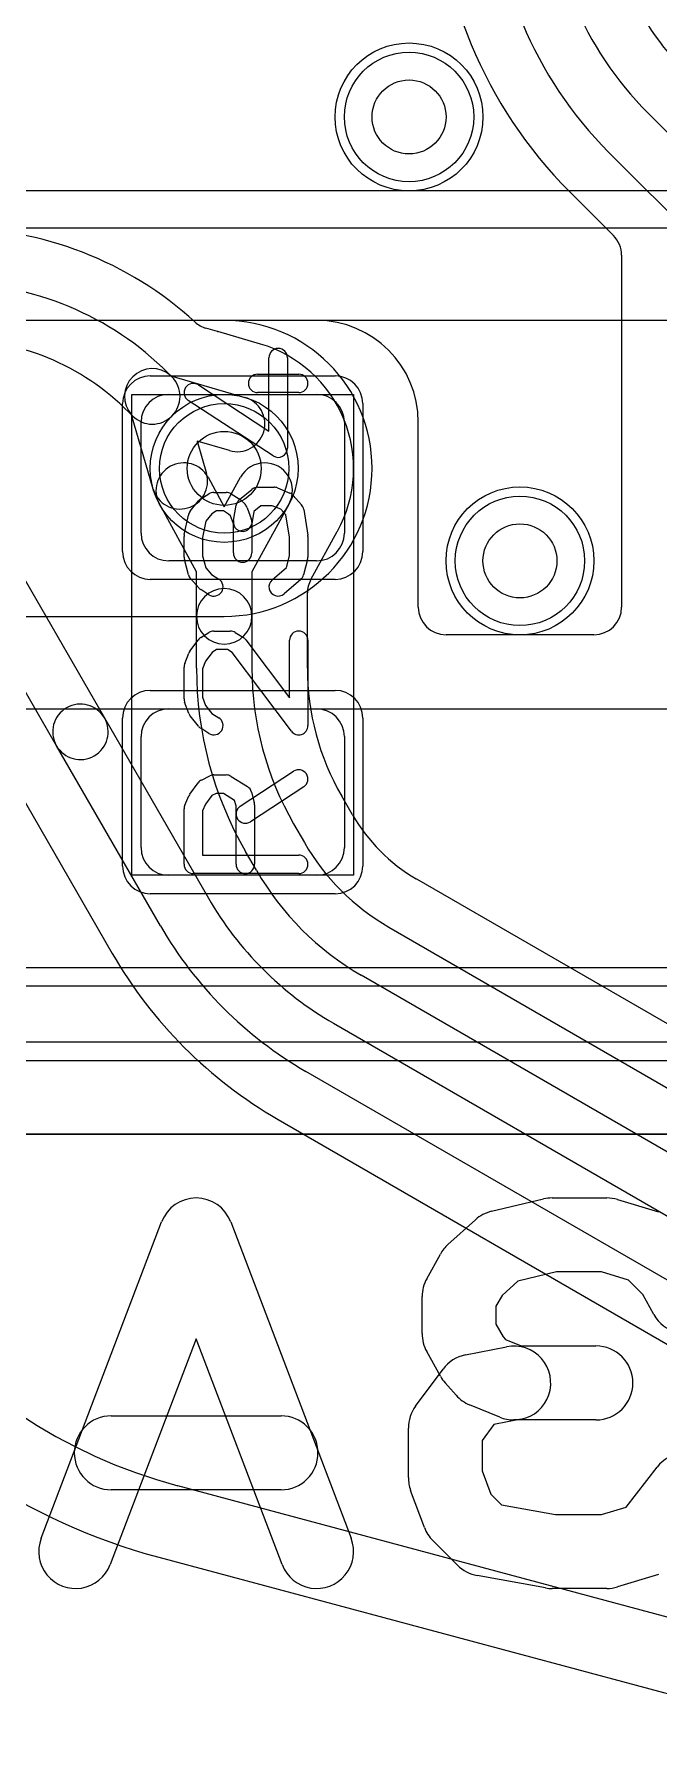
# Model space of a CAD drawing. Extents: x 0 to 20.5, y -6 to 27.
# Drawn here: x 13.037 to 14.725, y 17.268 to 21.923 of the extents above; entities that cross this region are included whole.
import ezdxf

# ---------------------------------------------------------------- set-up
doc = ezdxf.new("R2010")
doc.units = 0
for name, color, linetype in [('Hole', 1, 'CONTINUOUS'), ('L1', 3, 'CONTINUOUS'), ('L2', 3, 'CONTINUOUS'), ('L3', 3, 'CONTINUOUS'), ('L4', 3, 'CONTINUOUS'), ('MetalMask-A', 176, 'CONTINUOUS'), ('PartsArea-A', 111, 'CONTINUOUS'), ('PartsArea-B', 111, 'CONTINUOUS'), ('PartsSilk-A', 221, 'CONTINUOUS'), ('PartsSilk-B', 221, 'CONTINUOUS'), ('Resist-A', 2, 'CONTINUOUS'), ('Resist-B', 2, 'CONTINUOUS'), ('Silk-A', 140, 'CONTINUOUS'), ('Silk-B', 140, 'CONTINUOUS')]:
    doc.layers.add(name, color=color, linetype=linetype)

msp = doc.modelspace()

# ---------------------------------------------------------------- linework, layer by layer
at = {"layer": 'Hole'}
for centre in [(14.05, 21.7), (13.55, 20.75), (14.35, 20.5)]:
    msp.add_circle(centre, 0.1, dxfattribs=at)
at = {"layer": 'L1'}
for p, q in [((14.69593, 21.71087), (15.08181, 21.32497)), ((14.97575, 21.2189), (14.58986, 21.6048)), ((14.48377, 21.49871), (14.603, 21.37948)), ((14.62496, 21.32647), (14.62496, 20.37501)), ((13.8, 21.15004), (10.7, 21.15004)), ((13.4, 20.95), (13.8, 20.95)), ((13.325, 20.575), (13.325, 20.875)), ((13.875, 20.875), (13.875, 20.575)), ((14.07504, 20.37501), (14.07504, 20.875)), ((13.8, 20.5), (13.4, 20.5)), ((14.54999, 20.30004), (14.15001, 20.30004)), ((12.075, 20.1), (16.20003, 20.1)), ((13.4, 20.1), (13.8, 20.1)), ((13.325, 19.725), (13.325, 20.025)), ((13.875, 20.025), (13.875, 19.725)), ((13.8, 19.65), (13.4, 19.65)), ((16.075, 19.4), (10.825, 19.4)), ((10.825, 19.19996), (16.075, 19.19996)), ((18, 18.95004), (5.97497, 18.95004))]:
    msp.add_line(p, q, dxfattribs=at)
for centre in [(14.05, 21.7), (13.55, 20.75), (14.35, 20.5)]:
    msp.add_circle(centre, 0.2, dxfattribs=at)
for centre, radius, start, end in [((15.35, 22.36495), 1.22504, -179.99907, -134.99967), ((15.35, 22.36494), 1.075, -179.99947, -135), ((15.35, 22.36494), 0.925, -179.99938, -135), ((15.35, 22.36495), 0.775, 180, -134.99948), ((14.54999, 21.32647), 0.07497, 0, 45), ((13.8, 20.875), 0.27504, 0, 90), ((13.4, 20.875), 0.075, 90, 180), ((13.8, 20.875), 0.075, 0, 90), ((13.4, 20.575), 0.075, 180, -90), ((13.8, 20.575), 0.075, -90, 0), ((14.15001, 20.37501), 0.07497, 180, -90), ((14.54999, 20.37501), 0.07497, -90, 0), ((13.4, 20.025), 0.075, 90, 180), ((13.8, 20.025), 0.075, 0, 90), ((13.4, 19.725), 0.075, 180, -90), ((13.8, 19.725), 0.075, -90, 0)]:
    msp.add_arc(centre, radius, start, end, dxfattribs=at)
at = {"layer": 'L2'}
for p, q in [((7.50004, 21.4), (16.9747, 21.4)), ((17.00152, 21.15004), (7.50001, 21.15004)), ((13.55, 21.15004), (12.75, 21.15004)), ((12.75, 20.34996), (13.55, 20.34996))]:
    msp.add_line(p, q, dxfattribs=at)
for centre in [(14.05, 21.7), (14.35, 20.5)]:
    msp.add_circle(centre, 0.2, dxfattribs=at)
msp.add_arc((13.55, 20.75), 0.40004, -90, 90, dxfattribs=at)
at = {"layer": 'L3'}
for p, q in [((0.67497, 21.4), (19.32503, 21.4)), ((19.32503, 21.15004), (0.67497, 21.15004)), ((13.55, 21.15004), (12.75, 21.15004)), ((12.75, 20.34996), (13.55, 20.34996))]:
    msp.add_line(p, q, dxfattribs=at)
for centre in [(14.05, 21.7), (14.35, 20.5)]:
    msp.add_circle(centre, 0.2, dxfattribs=at)
msp.add_arc((13.55, 20.75), 0.40004, -90, 90, dxfattribs=at)
at = {"layer": 'L4'}
for p, q in [((13.5317, 21.11997), (13.5007, 21.12902)), ((13.64802, 21.08604), (13.53245, 21.11975)), ((13.3977, 21.00835), (13.40844, 20.99761)), ((13.40536, 21.00053), (13.606, 20.942)), ((13.30238, 20.89155), (13.29164, 20.90229)), ((13.358, 20.69398), (13.29946, 20.89464)), ((13.564, 20.798), (13.47646, 20.82354)), ((13.47646, 20.82354), (13.502, 20.736)), ((13.50616, 20.72595), (13.55, 20.646)), ((13.55, 20.646), (13.59384, 20.72595)), ((13.475, 20.4708), (13.37464, 20.65383)), ((13.72536, 20.65383), (13.625, 20.4708)), ((13.78428, 20.44921), (13.85575, 20.57956)), ((12.95455, 20.5457), (13.22604, 20.07544)), ((13.09614, 20.00044), (12.82465, 20.4707)), ((13.475, 20.35008), (13.475, 20.4708)), ((13.625, 20.4708), (13.625, 20.35008)), ((13.77504, 20.21015), (13.77504, 20.41315)), ((12.72352, 20.34576), (13.24731, 19.43853)), ((13.475, 20.21015), (13.475, 20.35008)), ((13.625, 20.35008), (13.625, 20.21015)), ((13.22604, 20.07544), (13.50716, 19.58854)), ((13.37726, 19.51354), (13.09614, 20.00044)), ((13.89691, 19.81358), (13.86779, 19.86401)), ((13.73785, 19.78899), (13.76698, 19.73853)), ((13.63708, 19.66353), (13.60795, 19.71399)), ((17.11247, 17.88355), (14.07075, 19.63972)), ((13.99574, 19.50977), (17.0375, 17.75361)), ((16.9625, 17.6237), (13.92074, 19.37987)), ((13.84573, 19.24998), (16.8875, 17.4938)), ((16.8125, 17.3639), (13.77073, 19.12007)), ((13.69573, 18.99012), (16.7366, 17.23446)), ((16.29236, 17.2313), (13.42473, 17.99967)), ((13.37296, 17.80645), (16.24059, 17.03807))]:
    msp.add_line(p, q, dxfattribs=at)
for centre in [(14.05, 21.7), (13.55, 20.75), (14.35, 20.5)]:
    msp.add_circle(centre, 0.2, dxfattribs=at)
for centre, radius, start, end in [((12.81433, 20.42499), 0.97505, 47.64899, 89.99941), ((12.81433, 20.425), 0.825, 44.99902, 90), ((13.52172, 21.20102), 0.07501, -132.34716, -106.27487), ((12.81433, 20.425), 0.675, 44.99892, 90), ((13.55272, 21.19196), 0.075, -106.27701, -105.67991), ((13.55001, 20.75), 0.35004, -28.936, 73.74006), ((13.35541, 20.94458), 0.075, 48.24275, -138.24845), ((13.35541, 20.94458), 0.075, -135, 45), ((13.585, 20.87), 0.075, -106.2602, 73.73768), ((13.4404, 20.68989), 0.075, 28.7385, -151.26276), ((13.6596, 20.68989), 0.075, -28.7385, 151.26276), ((13.43, 20.71499), 0.075, -163.73246, 16.26473), ((13.92151, 20.5435), 0.075, 150.31766, 151.2615), ((13.85004, 20.41315), 0.075, 151.2615, 180), ((13.55, 20.35008), 0.075, 0, 180), ((13.55, 20.35008), 0.075, 180, 0), ((14.46731, 20.21015), 0.99231, 180, -149.99959), ((14.46731, 20.21015), 0.84231, 180, -149.99964), ((14.46731, 20.21015), 0.69227, 180, -149.9995), ((13.16109, 20.03794), 0.075, 30.00073, -149.99928), ((13.16109, 20.03794), 0.075, -149.99927, 29.99891), ((14.30826, 20.05106), 0.47498, -150.00136, -120.2316), ((14.30825, 20.05103), 0.625, -150.00009, -120.00106), ((14.30825, 20.05103), 0.775, -150.00001, -120.001), ((14.10788, 19.70488), 0.075, -121.12753, -119.67571), ((14.30823, 20.05105), 0.925, -149.99936, -120.00011), ((14.30823, 20.05105), 1.075, -149.99934, -119.99987), ((14.30822, 20.05105), 1.22504, -149.99986, -119.99845), ((13.8, 19.40023), 2.35, 180, -104.99962), ((13.8, 19.40023), 1.65, 180, -104.99959), ((13.8, 19.40023), 1.44996, -178.92472, -104.99966), ((13.79999, 19.40027), 2.55007, -150.06879, -104.99935)]:
    msp.add_arc(centre, radius, start, end, dxfattribs=at)
at = {"layer": 'MetalMask-A'}
for p, q in [((13.4, 20.95), (13.8, 20.95)), ((13.325, 20.575), (13.325, 20.875)), ((13.875, 20.875), (13.875, 20.575)), ((13.8, 20.5), (13.4, 20.5)), ((13.4, 20.1), (13.8, 20.1)), ((13.325, 19.725), (13.325, 20.025)), ((13.875, 20.025), (13.875, 19.725)), ((13.8, 19.65), (13.4, 19.65))]:
    msp.add_line(p, q, dxfattribs=at)
for centre, start, end in [((13.4, 20.875), 90, 180), ((13.8, 20.875), 0, 90), ((13.4, 20.575), 180, -90), ((13.8, 20.575), -90, 0), ((13.4, 20.025), 90, 180), ((13.8, 20.025), 0, 90), ((13.4, 19.725), 180, -90), ((13.8, 19.725), -90, 0)]:
    msp.add_arc(centre, 0.075, start, end, dxfattribs=at)
at = {"layer": 'PartsArea-A'}
for p, q in [((20, 21.5), (0, 21.5)), ((13.3, 19.65), (13.3, 20.95)), ((13.3, 20.95), (13.9, 20.95)), ((13.9, 20.95), (13.9, 19.65)), ((13.9, 19.65), (13.3, 19.65)), ((1.25, 18.95), (18.75, 18.95))]:
    msp.add_line(p, q, dxfattribs=at)
at = {"layer": 'PartsArea-B'}
msp.add_line((20, 21.5), (0, 21.5), dxfattribs=at)
at = {"layer": 'PartsSilk-A'}
for p, q in [((13.67101, 20.85089), (13.67101, 21.04914)), ((13.72101, 21.04914), (13.72101, 20.8047)), ((13.64045, 21.0047), (13.75156, 21.0047)), ((13.48005, 20.97563), (13.67101, 20.85089)), ((13.75156, 20.9547), (13.64045, 20.9547)), ((13.68234, 20.78377), (13.45271, 20.93377)), ((13.48646, 20.66757), (13.50868, 20.68146)), ((13.52193, 20.68526), (13.55527, 20.68526)), ((13.56852, 20.68146), (13.59074, 20.66757)), ((13.59112, 20.66558), (13.62445, 20.69335)), ((13.64045, 20.69914), (13.6849, 20.69914)), ((13.69451, 20.69722), (13.72784, 20.68334)), ((13.73692, 20.67687), (13.75914, 20.65187)), ((13.44192, 20.57096), (13.45303, 20.62374)), ((13.45797, 20.63421), (13.48019, 20.66199)), ((13.51657, 20.62743), (13.50073, 20.60762)), ((13.5291, 20.63526), (13.51657, 20.62743)), ((13.5481, 20.63526), (13.5291, 20.63526)), ((13.56182, 20.62668), (13.5481, 20.63526)), ((13.567, 20.6215), (13.56182, 20.62668)), ((13.5751, 20.60908), (13.58251, 20.65075)), ((13.59517, 20.66405), (13.60628, 20.65294)), ((13.6121, 20.6438), (13.62321, 20.61324)), ((13.63014, 20.63301), (13.62432, 20.60032)), ((13.6495, 20.64914), (13.63014, 20.63301)), ((13.6799, 20.64914), (13.6495, 20.64914)), ((13.70334, 20.63938), (13.6799, 20.64914)), ((13.71692, 20.62411), (13.70334, 20.63938)), ((13.72656, 20.56382), (13.71692, 20.62411)), ((13.76514, 20.63921), (13.77625, 20.56976)), ((13.50073, 20.60762), (13.49138, 20.56321)), ((13.57471, 20.6003), (13.567, 20.6215)), ((13.57471, 20.52137), (13.57471, 20.6003)), ((13.62471, 20.6047), (13.62471, 20.52137)), ((13.44138, 20.51026), (13.44138, 20.56581)), ((13.49138, 20.56321), (13.49138, 20.51354)), ((13.72656, 20.51354), (13.72656, 20.56382)), ((13.77656, 20.56581), (13.77656, 20.51026)), ((13.45333, 20.46215), (13.44222, 20.50382)), ((13.49138, 20.51354), (13.50012, 20.48076)), ((13.71826, 20.48239), (13.72656, 20.51354)), ((13.77572, 20.50382), (13.76461, 20.46215)), ((13.48102, 20.42698), (13.4588, 20.45198)), ((13.50012, 20.48076), (13.51601, 20.46288)), ((13.51601, 20.46288), (13.53518, 20.4509)), ((13.67955, 20.44851), (13.71826, 20.48239)), ((13.75691, 20.44978), (13.71247, 20.41089)), ((13.50868, 20.4085), (13.48646, 20.42239)), ((13.48646, 20.29257), (13.50868, 20.30646)), ((13.52193, 20.31026), (13.56638, 20.31026)), ((13.57963, 20.30646), (13.60185, 20.29257)), ((13.44317, 20.22231), (13.45428, 20.25009)), ((13.45727, 20.25551), (13.47949, 20.28607)), ((13.51708, 20.25274), (13.49954, 20.22863)), ((13.5291, 20.26026), (13.51708, 20.25274)), ((13.55921, 20.26026), (13.5291, 20.26026)), ((13.57141, 20.25263), (13.55921, 20.26026)), ((13.73158, 20.03967), (13.57141, 20.25263)), ((13.60858, 20.2864), (13.72656, 20.12953)), ((13.72656, 20.12953), (13.72656, 20.28526)), ((13.77656, 20.28526), (13.77656, 20.0547)), ((13.44138, 20.12692), (13.44138, 20.21303)), ((13.49954, 20.22863), (13.49138, 20.20822)), ((13.49138, 20.20822), (13.49138, 20.13132)), ((13.454, 20.08783), (13.44289, 20.11838)), ((13.49138, 20.13132), (13.49958, 20.10878)), ((13.48019, 20.05297), (13.45797, 20.08075)), ((13.49958, 20.10878), (13.51657, 20.08753)), ((13.51657, 20.08753), (13.53518, 20.0759)), ((13.50868, 20.0335), (13.48646, 20.04739)), ((13.59344, 19.83673), (13.73788, 19.93118)), ((13.45727, 19.8694), (13.47949, 19.89996)), ((13.48853, 19.90762), (13.51075, 19.91873)), ((13.52193, 19.92137), (13.55527, 19.92137)), ((13.56852, 19.91757), (13.61296, 19.88979)), ((13.76524, 19.88934), (13.6208, 19.79489)), ((13.44353, 19.83985), (13.45464, 19.86485)), ((13.49926, 19.84213), (13.49138, 19.8244)), ((13.51634, 19.86563), (13.49926, 19.84213)), ((13.52783, 19.87137), (13.51634, 19.86563)), ((13.5481, 19.87137), (13.52783, 19.87137)), ((13.5781, 19.85262), (13.5481, 19.87137)), ((13.58212, 19.83753), (13.5781, 19.85262)), ((13.58212, 19.6797), (13.58212, 19.83753)), ((13.62387, 19.87503), (13.63128, 19.84725)), ((13.63212, 19.84081), (13.63212, 19.6797)), ((13.44138, 19.6797), (13.44138, 19.8297)), ((13.49138, 19.8244), (13.49138, 19.7047)), ((13.49138, 19.7047), (13.75156, 19.7047)), ((13.75156, 19.6547), (13.46638, 19.6547)), ((0.95, 19.3516), (19.05, 19.3516)), ((18.9484, 19.1484), (1.0516, 19.1484))]:
    msp.add_line(p, q, dxfattribs=at)
for centre, start, end in [((13.69601, 21.04914), 0, 180), ((13.64045, 20.9797), 90, -90), ((13.75156, 20.9797), -90, 90), ((13.46638, 20.9547), 56.85026, -123.15356), ((13.69601, 20.8047), -123.14974, 0), ((13.52193, 20.66026), 90, 122.01002), ((13.55527, 20.66026), 57.99462, 90), ((13.64045, 20.67414), 90, 129.8005), ((13.6849, 20.67414), 67.39424, 90), ((13.71823, 20.66026), 41.62783, 67.39112), ((13.47749, 20.61859), 141.33303, 168.11298), ((13.49971, 20.64637), 122.00538, 141.34522), ((13.60712, 20.64637), 129.7909, 169.91674), ((13.57749, 20.64637), 45, 57.98998), ((13.5886, 20.63526), 19.97136, 45), ((13.74045, 20.63526), 9.08937, 41.63069), ((13.59971, 20.6047), 169.90837, -10.08326), ((13.59971, 20.6047), 0, 19.97859), ((13.46638, 20.56581), 168.11016, 180), ((13.75156, 20.56581), 0, 9.08867), ((13.46638, 20.51026), 180, -165.07115), ((13.59971, 20.52137), 180, 0), ((13.75156, 20.51026), -14.92551, 0), ((13.47749, 20.46859), -165.07449, -138.36931), ((13.52193, 20.4297), -122.00538, 57.98998), ((13.69601, 20.4297), 131.18808, -48.81042), ((13.74045, 20.46859), -48.81192, -14.92885), ((13.49971, 20.44359), -138.37217, -122.01002), ((13.52193, 20.28526), 90, 122.01002), ((13.56638, 20.28526), 57.99462, 90), ((13.75156, 20.28526), 0, 180), ((13.47749, 20.24081), 143.98274, 158.20215), ((13.49971, 20.27137), 122.00538, 143.97932), ((13.5886, 20.27137), 36.9524, 57.98998), ((13.46638, 20.21303), 158.2071, 180), ((13.46638, 20.12692), 180, -160.01539), ((13.47749, 20.09637), -160.02081, -141.34522), ((13.52193, 20.0547), -122.00538, 57.98998), ((13.49971, 20.06859), -141.33303, -122.01002), ((13.75156, 20.0547), -143.0476, 0), ((13.75156, 19.91026), -56.81854, 123.18086), ((13.49971, 19.88526), 116.56505, 143.97932), ((13.52193, 19.89637), 90, 116.56505), ((13.55527, 19.89637), 57.99462, 90), ((13.59971, 19.86859), 14.92551, 57.98998), ((13.46638, 19.8297), 156.04915, 180), ((13.47749, 19.8547), 143.98274, 156.03964), ((13.60712, 19.81581), 123.18146, -56.81914), ((13.60712, 19.84081), 0, 14.93527), ((13.75156, 19.6797), -90, 90), ((13.46638, 19.6797), 180, -90), ((13.60712, 19.6797), 180, 0)]:
    msp.add_arc(centre, 0.025, start, end, dxfattribs=at)
at = {"layer": 'PartsSilk-B'}
for p, q in [((14.27325, 18.74175), (14.41399, 18.77509)), ((14.43704, 18.77778), (14.58519, 18.77778)), ((14.61393, 18.77356), (14.72504, 18.74022)), ((14.15533, 18.65212), (14.22941, 18.71878)), ((13.0547, 17.85782), (13.38062, 18.71338)), ((13.56752, 18.71338), (13.89345, 17.85782)), ((14.09777, 18.55967), (14.1348, 18.62634)), ((14.44872, 18.57778), (14.3442, 18.55302)), ((14.57051, 18.57778), (14.44872, 18.57778)), ((14.64341, 18.5559), (14.57051, 18.57778)), ((14.3442, 18.55302), (14.30153, 18.51462)), ((14.68235, 18.51697), (14.64341, 18.5559)), ((14.08519, 18.41111), (14.08519, 18.51111)), ((14.30153, 18.51462), (14.28519, 18.4852)), ((14.28519, 18.4852), (14.28519, 18.43702)), ((14.71258, 18.46254), (14.68235, 18.51697)), ((14.28519, 18.43702), (14.30429, 18.40264)), ((13.47407, 18.39688), (13.2416, 17.78662)), ((13.70655, 17.78662), (13.47407, 18.39688)), ((14.30429, 18.40264), (14.31118, 18.39488)), ((14.31118, 18.39488), (14.35299, 18.37778)), ((14.1348, 18.29588), (14.09777, 18.36255)), ((14.20261, 18.35362), (14.31372, 18.37584)), ((14.35299, 18.37778), (14.55556, 18.37778)), ((14.06779, 18.21508), (14.14186, 18.31508)), ((14.17711, 18.24467), (14.14748, 18.278)), ((14.29547, 18.18522), (14.21399, 18.21855)), ((13.24444, 18.18889), (13.7037, 18.18889)), ((14.04815, 18.02222), (14.04815, 18.15556)), ((14.27963, 18.16506), (14.24815, 18.12256)), ((14.35294, 18.17972), (14.27963, 18.16506)), ((14.55556, 18.17778), (14.33333, 18.17778)), ((14.24815, 18.12256), (14.24815, 18.04014)), ((14.24815, 18.04014), (14.27137, 17.97746)), ((14.63697, 17.94216), (14.72106, 18.05028)), ((13.7037, 17.98889), (13.24444, 17.98889)), ((14.09142, 17.88749), (14.05438, 17.98749)), ((14.27137, 17.97746), (14.30041, 17.94843)), ((14.30041, 17.94843), (14.44597, 17.92222)), ((14.44597, 17.92222), (14.57051, 17.92222)), ((14.57051, 17.92222), (14.63697, 17.94216)), ((14.18114, 17.78485), (14.11448, 17.85151)), ((14.41932, 17.7238), (14.23413, 17.75714)), ((14.72504, 17.75978), (14.61393, 17.72644)), ((14.58519, 17.72222), (14.43704, 17.72222))]:
    msp.add_line(p, q, dxfattribs=at)
for centre, start, end in [((13.47407, 18.67778), 20.85446, 159.14554), ((14.43704, 18.67778), 90, 103.32614), ((14.58519, 18.67778), 73.29746, 90), ((14.2963, 18.64444), 103.32614, 131.9804), ((14.22222, 18.57778), 131.9804, 150.94873), ((14.18519, 18.51111), 150.94873, 180), ((14.8, 18.51111), -150.94373, 29.05533), ((14.18519, 18.41111), 180, -150.94873), ((14.22222, 18.25556), 101.30881, 143.47387), ((14.33333, 18.27778), -78.69119, 101.30894), ((14.55556, 18.27778), -90, 90), ((14.22222, 18.34444), -150.94873, -138.36456), ((14.14815, 18.15556), 143.47387, 180), ((14.25185, 18.31111), -138.36456, -112.24613), ((13.24444, 18.08889), 90, -90), ((13.7037, 18.08889), -90, 90), ((14.33333, 18.27778), -112.24613, -90), ((14.8, 17.98889), -37.87147, 142.12531), ((14.14815, 18.02222), 180, -159.67666), ((14.18519, 17.92222), -159.67666, -135), ((13.14815, 17.82222), 159.14554, -20.85401), ((13.8, 17.82222), -159.14554, 20.8546), ((14.25185, 17.85556), -135, -100.20646), ((14.43704, 17.82222), -100.20646, -90), ((14.58519, 17.82222), -90, -73.29746)]:
    msp.add_arc(centre, 0.1, start, end, dxfattribs=at)
at = {"layer": 'Resist-A'}
for p, q in [((13.35, 21), (13.85, 21)), ((13.275, 20.525), (13.275, 20.925)), ((13.925, 20.925), (13.925, 20.525)), ((13.85, 20.45), (13.35, 20.45)), ((13.35, 20.15), (13.85, 20.15)), ((13.275, 19.675), (13.275, 20.075)), ((13.925, 20.075), (13.925, 19.675)), ((13.85, 19.6), (13.35, 19.6))]:
    msp.add_line(p, q, dxfattribs=at)
for centre in [(14.05, 21.7), (13.55, 20.75), (14.35, 20.5)]:
    msp.add_circle(centre, 0.175, dxfattribs=at)
for centre, start, end in [((13.35, 20.925), 90, 180), ((13.85, 20.925), 0, 90), ((13.35, 20.525), 180, -90), ((13.85, 20.525), -90, 0), ((13.35, 20.075), 90, 180), ((13.85, 20.075), 0, 90), ((13.35, 19.675), 180, -90), ((13.85, 19.675), -90, 0)]:
    msp.add_arc(centre, 0.075, start, end, dxfattribs=at)
at = {"layer": 'Resist-B'}
for centre in [(14.05, 21.7), (13.55, 20.75), (14.35, 20.5)]:
    msp.add_circle(centre, 0.175, dxfattribs=at)
at = {"layer": 'Silk-A'}
for p, q in [((10.23902, 19.3516), (19.05, 19.3516)), ((18.9484, 19.1484), (10.23902, 19.1484))]:
    msp.add_line(p, q, dxfattribs=at)
at = {"layer": 'Silk-B'}
for p, q in [((14.27325, 18.74175), (14.41399, 18.77509)), ((14.43704, 18.77778), (14.58519, 18.77778)), ((14.61393, 18.77356), (14.72504, 18.74022)), ((14.15533, 18.65212), (14.22941, 18.71878)), ((13.0547, 17.85782), (13.38062, 18.71338)), ((13.56752, 18.71338), (13.89345, 17.85782)), ((14.09777, 18.55967), (14.1348, 18.62634)), ((14.44872, 18.57778), (14.3442, 18.55302)), ((14.57051, 18.57778), (14.44872, 18.57778)), ((14.64341, 18.5559), (14.57051, 18.57778)), ((14.3442, 18.55302), (14.30153, 18.51462)), ((14.68235, 18.51697), (14.64341, 18.5559)), ((14.08519, 18.41111), (14.08519, 18.51111)), ((14.30153, 18.51462), (14.28519, 18.4852)), ((14.28519, 18.4852), (14.28519, 18.43702)), ((14.71258, 18.46254), (14.68235, 18.51697)), ((14.28519, 18.43702), (14.30429, 18.40264)), ((13.47407, 18.39688), (13.2416, 17.78662)), ((13.70655, 17.78662), (13.47407, 18.39688)), ((14.30429, 18.40264), (14.31118, 18.39488)), ((14.31118, 18.39488), (14.35299, 18.37778)), ((14.1348, 18.29588), (14.09777, 18.36255)), ((14.20261, 18.35362), (14.31372, 18.37584)), ((14.35299, 18.37778), (14.55556, 18.37778)), ((14.06779, 18.21508), (14.14186, 18.31508)), ((14.17711, 18.24467), (14.14748, 18.278)), ((14.29547, 18.18522), (14.21399, 18.21855)), ((13.24444, 18.18889), (13.7037, 18.18889)), ((14.04815, 18.02222), (14.04815, 18.15556)), ((14.27963, 18.16506), (14.24815, 18.12256)), ((14.35294, 18.17972), (14.27963, 18.16506)), ((14.55556, 18.17778), (14.33333, 18.17778)), ((14.24815, 18.12256), (14.24815, 18.04014)), ((14.24815, 18.04014), (14.27137, 17.97746)), ((14.63697, 17.94216), (14.72106, 18.05028)), ((13.7037, 17.98889), (13.24444, 17.98889)), ((14.09142, 17.88749), (14.05438, 17.98749)), ((14.27137, 17.97746), (14.30041, 17.94843)), ((14.30041, 17.94843), (14.44597, 17.92222)), ((14.44597, 17.92222), (14.57051, 17.92222)), ((14.57051, 17.92222), (14.63697, 17.94216)), ((14.18114, 17.78485), (14.11448, 17.85151)), ((14.41932, 17.7238), (14.23413, 17.75714)), ((14.72504, 17.75978), (14.61393, 17.72644)), ((14.58519, 17.72222), (14.43704, 17.72222))]:
    msp.add_line(p, q, dxfattribs=at)
for centre, start, end in [((13.47407, 18.67778), 20.85446, 159.14554), ((14.43704, 18.67778), 90, 103.32614), ((14.58519, 18.67778), 73.29746, 90), ((14.2963, 18.64444), 103.32614, 131.9804), ((14.22222, 18.57778), 131.9804, 150.94873), ((14.18519, 18.51111), 150.94873, 180), ((14.8, 18.51111), -150.94373, 29.05533), ((14.18519, 18.41111), 180, -150.94873), ((14.22222, 18.25556), 101.30881, 143.47387), ((14.33333, 18.27778), -78.69119, 101.30894), ((14.55556, 18.27778), -90, 90), ((14.22222, 18.34444), -150.94873, -138.36456), ((14.14815, 18.15556), 143.47387, 180), ((14.25185, 18.31111), -138.36456, -112.24613), ((13.24444, 18.08889), 90, -90), ((13.7037, 18.08889), -90, 90), ((14.33333, 18.27778), -112.24613, -90), ((14.8, 17.98889), -37.87147, 142.12531), ((14.14815, 18.02222), 180, -159.67666), ((14.18519, 17.92222), -159.67666, -135), ((13.14815, 17.82222), 159.14554, -20.85401), ((13.8, 17.82222), -159.14554, 20.8546), ((14.25185, 17.85556), -135, -100.20646), ((14.43704, 17.82222), -100.20646, -90), ((14.58519, 17.82222), -90, -73.29746)]:
    msp.add_arc(centre, 0.1, start, end, dxfattribs=at)

doc.saveas('drawing.dxf')
